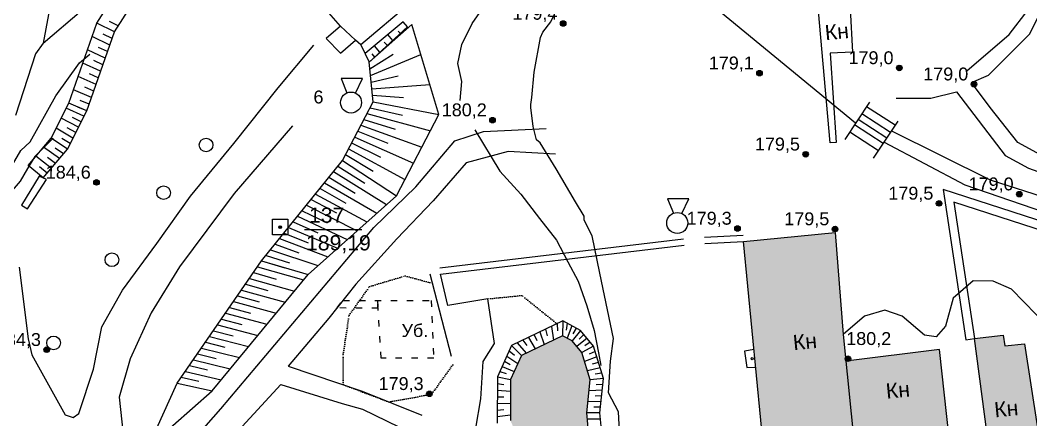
# Model space of a CAD drawing. Header units: millimetres. Extents: x 6243 to 9314, y 4730 to 7085.
# Drawn here: x 7224.8 to 7491.5, y 6244.3 to 6349.8 of the extents above; entities that cross this region are included whole.
import ezdxf

# ---------------------------------------------------------------- set-up
doc = ezdxf.new("R2010")
doc.units = ezdxf.units.MM
doc.header["$LTSCALE"] = 0.7
doc.linetypes.add('ACAD_ISO03W100', pattern=[30, 12, -18])
doc.linetypes.add('ACAD_ISO07W100', pattern=[3, 0, -3])
for name, color, linetype in [('відм', 14, 'Continuous'), ('горизонталі', 22, 'Continuous'), ('дерево', 7, 'Continuous'), ('Откос', 7, 'Continuous'), ('чорн', 255, 'Continuous')]:
    doc.layers.add(name, color=color, linetype=linetype)
doc.styles.get("Standard").update_dxf_attribs({"font": 'arial.ttf'})

msp = doc.modelspace()

# ---------------------------------------------------------------- hatches: boundary and pattern name
at = {"layer": 'відм', "ltscale": 0.2, "true_color": 0x000000}
h = msp.add_hatch(color=18, dxfattribs=at)
h.dxf.hatch_style = 1
h.paths.add_polyline_path([(7368.79, 6348.95, 1), (7367.33, 6348.95, 1)])
h = msp.add_hatch(color=18, dxfattribs=at)
h.dxf.hatch_style = 1
h.paths.add_polyline_path([(7457.51, 6337.22, 1), (7456.04, 6337.22, 1)])
h = msp.add_hatch(color=18, dxfattribs=at)
h.dxf.hatch_style = 1
h.paths.add_polyline_path([(7420.62, 6335.83, 1), (7419.16, 6335.83, 1)])
h = msp.add_hatch(color=18, dxfattribs=at)
h.dxf.hatch_style = 1
h.paths.add_polyline_path([(7477.23, 6332.93, 1), (7475.76, 6332.94, 1)])
h = msp.add_hatch(color=18, dxfattribs=at)
h.dxf.hatch_style = 1
h.paths.add_polyline_path([(7350.15, 6323.45, 1), (7348.68, 6323.45, 1)])
h = msp.add_hatch(color=18, dxfattribs=at)
h.dxf.hatch_style = 1
h.paths.add_polyline_path([(7432.8, 6314.43, 1), (7431.34, 6314.44, 1)])
h = msp.add_hatch(color=18, dxfattribs=at)
h.dxf.hatch_style = 1
h.paths.add_polyline_path([(7245.62, 6307, 1), (7244.16, 6307, 1)])
h = msp.add_hatch(color=18, dxfattribs=at)
h.dxf.hatch_style = 1
h.paths.add_polyline_path([(7489.2, 6303.9, 1), (7487.73, 6303.9, 1)])
h = msp.add_hatch(color=18, dxfattribs=at)
h.dxf.hatch_style = 1
h.paths.add_polyline_path([(7468.02, 6301.45, 1), (7466.55, 6301.45, 1)])
h = msp.add_hatch(color=18, dxfattribs=at)
h.dxf.hatch_style = 1
h.paths.add_polyline_path([(7414.8, 6294.84, 1), (7413.33, 6294.84, 1)])
h = msp.add_hatch(color=18, dxfattribs=at)
h.dxf.hatch_style = 1
h.paths.add_polyline_path([(7440.55, 6294.69, 1), (7439.09, 6294.69, 1)])
h = msp.add_hatch(color=18, dxfattribs=at)
h.dxf.hatch_style = 1
h.paths.add_polyline_path([(7232.49, 6262.82, 1), (7231.02, 6262.82, 1)])
h = msp.add_hatch(color=18, dxfattribs=at)
h.dxf.hatch_style = 1
h.paths.add_polyline_path([(7443.94, 6260.44, 1), (7442.48, 6260.44, 1)])
h = msp.add_hatch(color=18, dxfattribs=at)
h.dxf.hatch_style = 1
h.paths.add_polyline_path([(7333.49, 6251.19, 1), (7332.02, 6251.19, 1)])
at = {"layer": 'чорн', "ltscale": 0.2, "true_color": 0xf8991e}
h = msp.add_hatch(color=30, dxfattribs=at)
h.dxf.hatch_style = 1
h.paths.add_polyline_path([(7089.1, 6451.68), (7081.98, 6435.76), (7110.77, 6424.73), (7117.27, 6440.45)])
h.paths.add_polyline_path([(7142.42, 6422.35), (7135.94, 6417.95), (7142.08, 6408.81), (7139.29, 6406.61), (7144.8, 6399.87), (7153.1, 6405.91), (7153.26, 6407.27)])
h.paths.add_polyline_path([(7167.57, 6467.14), (7161.37, 6460.44), (7176.32, 6447.96), (7186.31, 6458.86), (7181.36, 6462.95), (7177.65, 6459.21)])
h.paths.add_polyline_path([(7337.2, 6163.56), (7317.34, 6169.78), (7314.83, 6161.88), (7335.27, 6155.81)])
h.paths.add_polyline_path([(7442.68, 6259.93, -0.347605), (7442.59, 6260.83), (7441.99, 6266.81), (7439.88, 6293.76), (7415.69, 6291.4), (7421.32, 6233.26, -0.429974), (7422.08, 6232.52), (7426.98, 6232.96), (7445.21, 6234.83)])
h.paths.add_polyline_path([(7467.35, 6262.85), (7443.71, 6259.9, -0.319893), (7442.86, 6259.79), (7442.7, 6259.77), (7445.21, 6234.83), (7470.18, 6237.38)])
h.paths.add_polyline_path([(7470.18, 6237.38), (7445.21, 6234.83), (7446.19, 6224.99), (7471.19, 6228.29)])
h.paths.add_polyline_path([(7490.17, 6202.85), (7453.53, 6198.83), (7455.63, 6173.52), (7492.33, 6178.02)])
h.paths.add_polyline_path([(7502.15, 6204.16), (7490.17, 6202.85), (7492.33, 6178.02), (7503.32, 6179.37)])
h.paths.add_polyline_path([(7489.79, 6264.41), (7484.64, 6263.85), (7484.21, 6266.64), (7476.61, 6265.78), (7481.26, 6230.53), (7494.81, 6231.9)])
h.paths.add_polyline_path([(7605.91, 6233.57), (7576.31, 6235.14), (7575.5, 6215.55), (7605.11, 6214.88)])
h.paths.add_polyline_path([(7635.46, 6231.28), (7616.46, 6232.2), (7615.78, 6219.39), (7634.86, 6218.65)])
h.paths.add_polyline_path([(7629.1, 6237.04), (7616.76, 6237.44), (7616.46, 6232.2), (7629.1, 6231.59)])
h.paths.add_polyline_path([(7541.73, 6281.35), (7539.44, 6275.22), (7543.85, 6273.77), (7543.04, 6272.05), (7551.3, 6269.4), (7552.62, 6272.72), (7578.65, 6264.84), (7579.55, 6267.98), (7579.55, 6269.81)])
h.paths.add_polyline_path([(7607.16, 6261.15), (7582.56, 6262.48), (7582.55, 6254.24), (7607.15, 6253.63)])
h.paths.add_polyline_path([(7657.49, 6203.44), (7643.22, 6202.27), (7645.02, 6189.86), (7658.59, 6191.58)])
h.paths.add_polyline_path([(7634.29, 6198.53), (7600.66, 6194.64), (7601.56, 6187.72), (7601.95, 6184.1), (7635.22, 6188.13)])
h.paths.add_polyline_path([(7643.46, 6096.07), (7629.22, 6094.03), (7629.87, 6087.95), (7632.94, 6088.41), (7633.21, 6086.21), (7636.12, 6086.6), (7635.87, 6088.8), (7638.97, 6089.28), (7639.31, 6086.81), (7642.08, 6087.17), (7641.78, 6089.71), (7644.34, 6090.06)])
h.paths.add_polyline_path([(7094.55, 6434.2), (7101.96, 6431.47), (7104.38, 6438.05), (7096.97, 6440.78)], flags=24)
h.paths.add_polyline_path([(7139.86, 6410.84), (7144.87, 6404.74), (7150.29, 6409.18), (7145.27, 6415.29)], flags=25)
h.paths.add_polyline_path([(7168.77, 6455.18), (7176.18, 6452.45), (7178.6, 6459.03), (7171.19, 6461.76)], flags=24)
h.paths.add_polyline_path([(7427.66, 6260.39), (7435.96, 6261.18), (7435.18, 6269.38), (7426.88, 6268.59)], flags=24)
h.paths.add_polyline_path([(7452.2, 6247.57), (7460.5, 6248.36), (7459.72, 6256.56), (7451.42, 6255.77)], flags=24)
h.paths.add_polyline_path([(7456.28, 6226.73), (7464.58, 6227.52), (7463.8, 6235.73), (7455.5, 6234.94)], flags=24)
h.paths.add_polyline_path([(7468.9, 6181.83), (7477.2, 6182.62), (7476.42, 6190.83), (7468.12, 6190.04)], flags=24)
h.paths.add_polyline_path([(7493.22, 6185.32), (7501.53, 6186.11), (7500.75, 6194.32), (7492.44, 6193.53)], flags=24)
h.paths.add_polyline_path([(7480.81, 6242.64), (7489.11, 6243.43), (7488.33, 6251.63), (7480.02, 6250.84)], flags=24)
h.paths.add_polyline_path([(7586.89, 6219.95), (7595.2, 6220.74), (7594.42, 6228.94), (7586.11, 6228.15)], flags=24)
h.paths.add_polyline_path([(7621.86, 6220.53), (7630.16, 6221.32), (7629.38, 6229.53), (7621.08, 6228.74)], flags=24)
h.paths.add_polyline_path([(7544.36, 6271.72), (7552.66, 6272.51), (7551.88, 6280.71), (7543.58, 6279.92)], flags=24)
h.paths.add_polyline_path([(7589.26, 6253.03), (7597.57, 6253.82), (7596.79, 6262.03), (7588.48, 6261.24)], flags=9)
h.paths.add_polyline_path([(7647.29, 6193.03), (7655.59, 6193.82), (7654.81, 6202.03), (7646.51, 6201.24)], flags=24)
h.paths.add_polyline_path([(7615.11, 6184.68), (7623.41, 6185.47), (7622.63, 6193.68), (7614.33, 6192.89)], flags=25)
h.paths.add_polyline_path([(7631.58, 6087.21), (7639.89, 6088), (7639.1, 6096.2), (7630.8, 6095.41)], flags=9)
at = {"layer": 'чорн', "ltscale": 0.2, "true_color": 0x000000}
h = msp.add_hatch(color=18, dxfattribs=at)
h.dxf.hatch_style = 1
h.paths.add_polyline_path([(7293.74, 6295.17, 1), (7293, 6295.17, 1)])
h = msp.add_hatch(color=18, dxfattribs=at)
h.dxf.hatch_style = 1
h.paths.add_polyline_path([(7354.16, 6254.93), (7354.15, 6244.12), (7357.28, 6236.9), (7363.18, 6231.66), (7371.9, 6229.86), (7374.37, 6231.09), (7375.05, 6237.89), (7374.28, 6246.15), (7375.18, 6254.84), (7372.95, 6262.11), (7370.43, 6265.16), (7367.87, 6266.53), (7357.06, 6261.32)])

# ---------------------------------------------------------------- linework, layer by layer
at = {"layer": 'відм', "color": 18, "ltscale": 0.2, "true_color": 0x000000}
for centre in [(7368.06, 6348.95), (7456.78, 6337.22), (7419.89, 6335.83), (7476.49, 6332.93), (7349.41, 6323.45), (7432.07, 6314.44), (7244.89, 6307), (7488.46, 6303.9), (7467.28, 6301.45), (7414.06, 6294.84), (7439.82, 6294.69), (7231.75, 6262.82), (7443.21, 6260.44), (7332.76, 6251.19)]:
    msp.add_circle(centre, 0.733, dxfattribs=at)
at = {"layer": 'горизонталі', "color": 18, "true_color": 0x000000}
for points in [[(7340.88, 6328.64), (7341.31, 6333.62), (7340.27, 6338.4), (7341.32, 6343.37), (7344.02, 6348.97), (7346.72, 6352.7), (7347.55, 6354.57), (7349.84, 6355.61), (7358.77, 6361.82), (7363.54, 6365.96), (7363.96, 6367), (7367.28, 6369.07), (7369.57, 6371.77), (7371.23, 6374.05), (7373.72, 6375.7), (7377.05, 6378.81)], [(7230.81, 6343.74), (7240.89, 6352.38), (7252.01, 6357.49)], [(7383.1, 6238.16), (7382.7, 6246.39), (7380.04, 6251.42), (7380.51, 6259.77), (7381.37, 6265.78), (7379.01, 6277.14), (7377.78, 6283.02), (7375.7, 6292.91), (7373.63, 6297.07), (7373.63, 6298.1), (7371.35, 6301.84), (7366.18, 6310.56), (7362.03, 6317.41), (7361, 6318.24), (7360.17, 6321.77), (7359.56, 6326.75), (7359.56, 6327.58), (7359.77, 6329.45), (7360.4, 6336.09), (7362.07, 6345.22), (7362.69, 6346.67), (7364.77, 6349.36), (7365.81, 6351.44)], [(7222.1, 6310.55), (7224.96, 6315.43), (7227.4, 6317.73), (7234.17, 6329.83), (7240.38, 6338.55), (7243.1, 6340.84)], [(7233.46, 6318.7), (7228.58, 6313.83), (7226.69, 6310.63), (7224.74, 6307.32), (7221.53, 6303.54)], [(7344.78, 6320.85), (7351.32, 6310), (7356.87, 6303.88), (7361.83, 6297.5), (7366.31, 6291.73), (7369.33, 6286.01), (7372.02, 6280.92), (7374.34, 6274.39), (7376.24, 6267.86), (7377.38, 6261.99), (7378.03, 6258.66)], [(7544.82, 6264.76), (7535.85, 6261.3), (7528.87, 6257.43), (7518.37, 6250.79), (7514.52, 6250.29), (7507.54, 6255.46), (7500.18, 6264.6), (7492.87, 6272.13), (7486.4, 6278.8), (7481.53, 6280.97), (7476.26, 6280.98), (7470.99, 6276.42), (7468.96, 6269.05), (7466.53, 6266.22), (7463.41, 6266.67), (7457.5, 6271.65), (7452.93, 6273.31), (7447.62, 6271.7), (7441.99, 6266.81)]]:
    msp.add_lwpolyline(points, dxfattribs=at)
at = {"layer": 'дерево', "color": 18, "ltscale": 0.2, "true_color": 0x000000}
for centre in [(7273.83, 6316.88), (7262.58, 6304.28), (7248.95, 6286.57), (7233.55, 6264.62)]:
    msp.add_circle(centre, 1.8, dxfattribs=at)
at = {"layer": 'Откос', "color": 18, "ltscale": 0.5, "true_color": 0x000000}
for p, q in [((7249.63, 6346.75), (7244.95, 6349.02)), ((7249.63, 6346.75), (7244.95, 6349.02)), ((7250.65, 6348.36), (7248.33, 6349.51)), ((7316.85, 6338.72), (7328.11, 6348.68)), ((7248.41, 6343.28), (7243.72, 6345.5)), ((7249.02, 6345.01), (7246.68, 6346.14)), ((7247.19, 6339.8), (7242.49, 6341.99)), ((7247.8, 6341.54), (7245.45, 6342.64)), ((7317.03, 6336.98), (7323.16, 6340.85)), ((7317.2, 6335.24), (7330.49, 6340.76)), ((7245.97, 6336.33), (7241.26, 6338.47)), ((7246.58, 6338.06), (7244.23, 6339.15)), ((7244.76, 6332.85), (7240.03, 6334.96)), ((7245.37, 6334.59), (7243.01, 6335.65)), ((7317.37, 6333.49), (7324.53, 6335.14)), ((7244.15, 6331.11), (7241.78, 6332.16)), ((7317.55, 6331.75), (7332.87, 6332.83)), ((7243.54, 6329.38), (7238.8, 6331.44)), ((7317.72, 6330.01), (7325.89, 6329.44)), ((7242.32, 6325.9), (7237.57, 6327.93)), ((7242.32, 6325.9), (7239.95, 6326.91)), ((7242.93, 6327.64), (7240.56, 6328.66)), ((7317.09, 6326.72), (7325.61, 6324.74)), ((7317.9, 6328.27), (7335.25, 6324.91)), ((7317.9, 6328.27), (7335.25, 6324.91)), ((7241.59, 6324.46), (7236.9, 6326.6)), ((7240.87, 6323.02), (7238.55, 6324.15)), ((7316.28, 6325.17), (7333.01, 6320.62)), ((7240.14, 6321.58), (7235.56, 6323.96)), ((7239.41, 6320.14), (7237.15, 6321.39)), ((7314.66, 6322.08), (7330.77, 6316.33)), ((7315.47, 6323.62), (7323.68, 6321.05)), ((7237.23, 6315.82), (7232.89, 6318.68)), ((7237.23, 6315.82), (7232.89, 6318.68)), ((7238.68, 6318.7), (7234.23, 6321.32)), ((7313.04, 6318.98), (7328.53, 6312.04)), ((7313.85, 6320.53), (7321.75, 6317.36)), ((7235.09, 6313.28), (7230.89, 6316.28)), ((7236.16, 6314.55), (7234.02, 6316.01)), ((7237.95, 6317.26), (7235.76, 6318.63)), ((7312.23, 6317.43), (7319.82, 6313.67)), ((7232.96, 6310.73), (7228.88, 6313.89)), ((7234.03, 6312), (7231.96, 6313.55)), ((7310.61, 6314.34), (7317.89, 6309.97)), ((7311.42, 6315.88), (7326.28, 6307.76)), ((7230.83, 6308.19), (7226.88, 6311.5)), ((7231.9, 6309.46), (7229.89, 6311.08)), ((7308.62, 6311.31), (7315.68, 6306.81)), ((7309.8, 6312.79), (7324.04, 6303.47)), ((7309.8, 6312.79), (7324.04, 6303.47)), ((7306.25, 6308.37), (7313.2, 6304.19)), ((7307.43, 6309.84), (7321.45, 6301.16)), ((7303.88, 6305.42), (7310.72, 6301.56)), ((7305.06, 6306.89), (7318.86, 6298.86)), ((7302.69, 6303.94), (7316.27, 6296.56)), ((7300.32, 6301), (7313.68, 6294.25)), ((7301.51, 6302.47), (7308.24, 6298.94)), ((7297.95, 6298.05), (7311.09, 6291.95)), ((7299.14, 6299.52), (7305.76, 6296.31)), ((7295.58, 6295.1), (7308.5, 6289.64)), ((7296.77, 6296.57), (7303.28, 6293.68)), ((7293.21, 6292.15), (7305.91, 6287.34)), ((7294.4, 6293.63), (7300.8, 6291.06)), ((7292.03, 6290.68), (7298.32, 6288.43)), ((7289.66, 6287.73), (7295.84, 6285.81)), ((7290.84, 6289.2), (7303.32, 6285.04)), ((7287.41, 6284.72), (7299.53, 6281.27)), ((7288.47, 6286.26), (7300.74, 6282.73)), ((7288.47, 6286.26), (7294.6, 6284.49)), ((7285.29, 6281.65), (7297.11, 6278.33)), ((7286.35, 6283.19), (7292.34, 6281.49)), ((7284.24, 6280.12), (7290.07, 6278.49)), ((7282.12, 6277.05), (7287.8, 6275.49)), ((7283.18, 6278.59), (7294.7, 6275.4)), ((7280, 6273.98), (7285.54, 6272.49)), ((7281.06, 6275.52), (7292.29, 6272.47)), ((7277.88, 6270.92), (7283.27, 6269.49)), ((7278.94, 6272.45), (7289.87, 6269.53)), ((7276.82, 6269.38), (7287.46, 6266.6)), ((7274.7, 6266.31), (7285.04, 6263.67)), ((7275.76, 6267.85), (7281, 6266.49)), ((7272.58, 6263.25), (7282.63, 6260.74)), ((7273.64, 6264.78), (7278.74, 6263.49)), ((7270.46, 6260.18), (7280.21, 6257.8)), ((7271.52, 6261.71), (7276.47, 6260.49)), ((7269.4, 6258.64), (7274.2, 6257.49)), ((7267.28, 6255.58), (7271.94, 6254.49)), ((7268.34, 6257.11), (7277.8, 6254.87)), ((7266.22, 6254.04), (7275.39, 6251.94))]:
    msp.add_line(p, q, dxfattribs=at)
at = {"layer": 'Откос', "color": 18, "true_color": 0x000000}
for p, q in [((7363.44, 6268.25), (7363.86, 6266.52)), ((7364.95, 6268.98), (7365.47, 6265.37)), ((7366.45, 6269.7), (7366.56, 6267.83)), ((7367.96, 6270.43), (7367.87, 6266.53)), ((7367.96, 6270.43), (7367.87, 6266.53)), ((7369.14, 6269.8), (7368.82, 6267.99)), ((7370.31, 6269.16), (7369.15, 6265.85)), ((7371.49, 6268.53), (7370.64, 6267.02)), ((7357.43, 6265.35), (7358.45, 6263.91)), ((7358.93, 6266.08), (7360.67, 6263.06)), ((7360.44, 6266.8), (7361.15, 6265.22)), ((7361.94, 6267.53), (7363.07, 6264.22)), ((7372.67, 6267.89), (7370.43, 6265.16)), ((7372.67, 6267.89), (7370.43, 6265.16)), ((7374.37, 6265.84), (7371.69, 6263.64)), ((7373.52, 6266.87), (7372.29, 6265.63)), ((7354.42, 6263.9), (7355.74, 6262.61)), ((7354.42, 6263.9), (7357.06, 6261.32)), ((7355.93, 6264.62), (7358.26, 6261.9)), ((7376.06, 6263.79), (7372.95, 6262.11)), ((7376.06, 6263.79), (7372.95, 6262.11)), ((7375.22, 6264.82), (7373.77, 6263.85)), ((7353.18, 6261.16), (7356.09, 6259.19)), ((7353.8, 6262.53), (7355.19, 6261.39)), ((7376.95, 6260.92), (7373.69, 6259.69)), ((7376.51, 6262.36), (7374.91, 6261.63)), ((7351.93, 6258.42), (7355.13, 6257.06)), ((7352.55, 6259.79), (7354.08, 6258.96)), ((7377.83, 6258.05), (7374.44, 6257.27)), ((7377.39, 6259.49), (7375.73, 6258.98)), ((7350.69, 6255.68), (7354.16, 6254.93)), ((7350.69, 6255.68), (7354.16, 6254.93)), ((7351.31, 6257.05), (7352.98, 6256.52)), ((7378.71, 6255.19), (7375.18, 6254.84)), ((7378.71, 6255.19), (7375.18, 6254.84)), ((7378.27, 6256.62), (7376.54, 6256.34)), ((7350.68, 6253.93), (7352.42, 6253.66)), ((7350.68, 6252.17), (7354.15, 6251.84)), ((7378.4, 6252.17), (7374.88, 6251.95)), ((7378.55, 6253.68), (7376.79, 6253.54)), ((7350.68, 6250.42), (7352.42, 6250.36)), ((7378.24, 6250.66), (7376.48, 6250.58)), ((7350.68, 6248.67), (7354.15, 6248.75)), ((7350.68, 6246.91), (7352.41, 6247.06)), ((7378.08, 6249.15), (7374.58, 6249.05)), ((7377.92, 6247.64), (7376.17, 6247.62)), ((7350.67, 6245.16), (7354.15, 6245.67)), ((7377.76, 6246.14), (7374.28, 6246.15)), ((7377.92, 6244.48), (7374.43, 6244.5)), ((7377.76, 6246.14), (7376.02, 6246.14))]:
    msp.add_line(p, q, dxfattribs=at)
at = {"layer": 'чорн', "color": 18, "ltscale": 0.5, "true_color": 0x000000}
for p, q in [((7244.95, 6349.02), (7266.98, 6383.66)), ((7249.63, 6346.75), (7271.13, 6380.58)), ((7237.57, 6327.93), (7244.95, 6349.02)), ((7335.25, 6324.91), (7328.11, 6348.68)), ((7242.32, 6325.9), (7249.63, 6346.75)), ((7317.9, 6328.27), (7316.85, 6338.72)), ((7232.89, 6318.68), (7237.57, 6327.93)), ((7309.8, 6312.79), (7317.9, 6328.27)), ((7237.23, 6315.82), (7242.32, 6325.9)), ((7324.04, 6303.47), (7335.25, 6324.91)), ((7226.88, 6311.5), (7232.89, 6318.68)), ((7230.83, 6308.19), (7237.23, 6315.82)), ((7288.47, 6286.26), (7309.8, 6312.79)), ((7300.74, 6282.73), (7324.04, 6303.47)), ((7266.22, 6254.04), (7288.47, 6286.26)), ((7275.39, 6251.94), (7300.74, 6282.73)), ((7258.6, 6237.23), (7266.22, 6254.04)), ((7258.6, 6237.23), (7275.39, 6251.94))]:
    msp.add_line(p, q, dxfattribs=at)
at = {"layer": 'чорн', "color": 18, "ltscale": 0.2, "true_color": 0x000000}
for p, q in [((7315.09, 6334.42), (7309.49, 6334.43)), ((7309.49, 6334.43), (7311, 6330.64)), ((7313.24, 6330.59), (7315.09, 6334.42)), ((7401.19, 6302.63), (7395.6, 6302.64)), ((7395.6, 6302.64), (7397.19, 6298.88)), ((7399.34, 6298.8), (7401.19, 6302.63)), ((7299.75, 6294.58), (7314.94, 6294.56))]:
    msp.add_line(p, q, dxfattribs=at)
at = {"layer": 'чорн', "color": 18, "true_color": 0x000000}
for p, q in [((7367.96, 6270.43), (7354.42, 6263.9)), ((7372.67, 6267.89), (7367.96, 6270.43)), ((7367.87, 6266.53), (7357.06, 6261.32)), ((7370.43, 6265.16), (7367.87, 6266.53)), ((7376.06, 6263.79), (7372.67, 6267.89)), ((7354.42, 6263.9), (7350.69, 6255.68)), ((7372.95, 6262.11), (7370.43, 6265.16)), ((7378.71, 6255.19), (7376.06, 6263.79)), ((7357.06, 6261.32), (7354.16, 6254.93)), ((7375.18, 6254.84), (7372.95, 6262.11)), ((7350.69, 6255.68), (7350.67, 6243.41)), ((7354.16, 6254.93), (7354.15, 6244.12)), ((7374.28, 6246.15), (7375.18, 6254.84)), ((7377.76, 6246.14), (7378.71, 6255.19)), ((7375.05, 6237.89), (7374.28, 6246.15)), ((7378.54, 6237.88), (7377.76, 6246.14))]:
    msp.add_line(p, q, dxfattribs=at)
for points in [[(7474.57, 6336.45), (7485.76, 6346.09), (7490.77, 6352.55), (7491.99, 6367.74), (7488.93, 6375.64), (7483.4, 6382.91), (7477.8, 6387.71), (7470.4, 6390.59), (7457.33, 6392), (7445.39, 6387.22), (7366.74, 6454.23), (7280.09, 6527.77), (7196.51, 6597.87)], [(7222.66, 6440.27), (7227.59, 6429.48), (7234.33, 6408.73), (7234.31, 6398.53), (7235.86, 6384.02), (7234.52, 6366.03), (7232.25, 6351.37), (7230.81, 6343.74), (7228.78, 6340.97), (7223.48, 6324.66)], [(7445.24, 6322.68), (7382.85, 6374.03)], [(7314.68, 6343.34), (7313.27, 6344.58), (7309.31, 6348.23), (7305.57, 6352.46), (7319.28, 6363.64), (7327.62, 6354.23), (7314.68, 6343.34)], [(7574.31, 6319.57), (7573.42, 6316.66), (7564.29, 6289.61), (7561.43, 6295.16), (7556.43, 6299.87), (7551.78, 6301.66), (7545.99, 6301.67), (7538.12, 6298.17), (7494.04, 6314.26), (7488.08, 6317.54), (7480.75, 6326.78), (7475.8, 6333.38), (7480.34, 6335.34), (7491.2, 6346.23), (7496.59, 6357.15), (7524.43, 6348.24), (7551.55, 6339.82), (7557.53, 6338.16), (7557.52, 6335.14), (7564.94, 6332.77), (7565.55, 6327.36), (7569.13, 6323.32), (7574.31, 6319.57)], [(7437.68, 6352.39), (7443.8, 6352.81), (7444.4, 6341.43), (7438.52, 6341.13), (7440.09, 6317.58), (7438.55, 6317.44), (7435.44, 6352.25)], [(7309.31, 6348.23), (7305.5, 6345.04), (7309.3, 6341.14), (7313.27, 6344.58)], [(7314.68, 6343.34), (7316.85, 6338.72), (7326.97, 6348.08), (7325.79, 6349.39), (7315.78, 6341.01)], [(7323.07, 6344.47), (7321.77, 6346.02)], [(7325.09, 6346.34), (7324.54, 6346.93)], [(7224.44, 6284.66), (7226.82, 6265.7), (7227.85, 6261.45), (7236.62, 6245.64), (7238.7, 6244.89), (7240.24, 6246), (7244.09, 6257.71), (7246.34, 6268.83), (7251.75, 6278.59), (7260.82, 6290.83), (7269.69, 6303.4), (7281.11, 6317.3), (7292.86, 6331.95), (7302.26, 6343.25)], [(7319.7, 6341.35), (7318.25, 6343.08)], [(7321.66, 6343.16), (7320.83, 6344.02)], [(7318.33, 6340.09), (7317.62, 6340.99)], [(7455.92, 6329.21), (7465.06, 6329.2), (7471.83, 6330.92), (7484.73, 6314.07), (7490.87, 6310.76), (7543.77, 6291.81), (7567.1, 6283.37), (7592.73, 6279.19), (7627.51, 6273.8), (7645.95, 6270.87)], [(7448.87, 6328.17), (7442.38, 6318.37)], [(7448.14, 6327.07), (7455.72, 6322.16)], [(7446.89, 6325.18), (7454.47, 6320.27)], [(7296.62, 6321.9), (7281.23, 6304.03), (7266.81, 6284.68), (7259.31, 6272.6), (7253.76, 6260.43), (7250.84, 6250.34), (7252.93, 6231.56), (7255, 6228.12), (7260.89, 6228.11), (7277.67, 6247.23), (7318.05, 6295.06), (7329.13, 6305.84), (7339.48, 6317.97), (7347.03, 6320.45), (7363.54, 6321.22)], [(7444.96, 6322.27), (7452.55, 6317.36)], [(7445.92, 6323.72), (7453.51, 6318.81)], [(7456.4, 6323.19), (7449.92, 6313.39)], [(7443.68, 6320.33), (7451.26, 6315.42)], [(7454.72, 6320.64), (7480.78, 6307.68), (7496.71, 6302.58), (7529.77, 6292.35), (7567.1, 6283.37), (7591.98, 6278.18)], [(7452.74, 6317.65), (7474.03, 6306.39), (7525.11, 6288.89), (7565.55, 6278.73), (7588.51, 6275.14)], [(7366.05, 6314.42), (7353.55, 6315.13), (7342.43, 6312.14), (7333.74, 6302.15), (7324.2, 6292.08), (7313.37, 6280.16), (7306.24, 6271.15), (7295.46, 6258.5), (7315.03, 6251.92), (7330.72, 6245.53)], [(7541.73, 6281.35), (7468.36, 6305.11), (7474.36, 6265.44)], [(7541.03, 6279.19), (7471.15, 6301.81), (7476.61, 6265.78)], [(7335.49, 6284.45), (7399.83, 6292.08)], [(7405.39, 6292.56), (7415.61, 6293.05)], [(7480.22, 6238.41), (7426.98, 6232.96), (7421.4, 6232.45), (7415.69, 6291.4), (7439.88, 6293.76), (7441.99, 6266.81), (7446.19, 6224.99), (7471.19, 6228.29), (7467.35, 6262.85), (7442.7, 6259.77)], [(7335.68, 6282.81), (7400.03, 6290.44)], [(7405.47, 6290.91), (7415.69, 6291.4)], [(7293.57, 6253.61), (7309.72, 6248.66), (7315.12, 6247.1), (7331.17, 6239.32), (7344.97, 6242.12), (7346.31, 6249.82), (7346.95, 6259.75), (7349.96, 6264.49), (7348.2, 6276.26), (7337.62, 6274.51), (7335.68, 6282.81)], [(7332.9, 6282.89), (7338.52, 6261.11)], [(7474.36, 6265.44), (7476.61, 6265.78), (7484.21, 6266.64), (7484.64, 6263.85), (7489.79, 6264.41), (7494.81, 6231.9), (7481.26, 6230.53), (7476.61, 6265.78)], [(7293.57, 6253.61), (7270.04, 6228.09), (7271.65, 6219.47), (7277, 6212.98), (7286.56, 6208.11), (7327.13, 6187.7), (7353.36, 6174.94), (7357.61, 6174.94), (7362.59, 6176.05), (7366.62, 6181.13), (7368.03, 6189.19), (7369, 6208.87), (7367.46, 6209.32), (7366.85, 6196.66), (7368.34, 6195.56)]]:
    msp.add_lwpolyline(points, dxfattribs=at)
at = {"layer": 'чорн', "color": 18, "ltscale": 0.5, "true_color": 0x000000}
msp.add_lwpolyline([(7231.69, 6307.79), (7229.75, 6308.69), (7225.08, 6300.99), (7226.72, 6300.05), (7231.69, 6307.79)], dxfattribs=at)
at = {"layer": 'чорн', "color": 18, "ltscale": 0.2, "true_color": 0x000000}
msp.add_lwpolyline([(7291.36, 6297.28), (7295.39, 6297.27), (7295.38, 6293.12), (7291.35, 6293.12)], close=True, dxfattribs=at)
at = {"layer": 'чорн', "color": 18, "linetype": 'ACAD_ISO07W100', "ltscale": 0.2, "true_color": 0x000000}
for points in [[(7338.93, 6258.87), (7333.3, 6251.06), (7322.01, 6249.08), (7309.99, 6253.62), (7310, 6261.71), (7311.57, 6271.96), (7316.95, 6279.53), (7326.37, 6282.33), (7333.55, 6280.38)], [(7366.45, 6269.7), (7357.16, 6277.16), (7348.2, 6276.26)]]:
    msp.add_lwpolyline(points, dxfattribs=at)
at = {"layer": 'чорн', "color": 18, "linetype": 'ACAD_ISO03W100', "ltscale": 0.2, "true_color": 0x000000}
msp.add_lwpolyline([(7309.97, 6275.86), (7333.22, 6275.84), (7333.91, 6260.56), (7320.05, 6260.58), (7319.08, 6275.85), (7319.21, 6273.8), (7308.37, 6273.85), (7309.97, 6275.86), (7310.55, 6275.86)], dxfattribs=at)
at = {"layer": 'чорн', "color": 18, "ltscale": 0.2, "true_color": 0x000000}
msp.add_lwpolyline([(7418.45, 6262.89), (7415.92, 6262.48), (7416.51, 6258.09), (7418.91, 6258.19)], dxfattribs=at)
for centre, radius in [((7312.07, 6328.08), 2.77), ((7398.17, 6296.29), 2.77), ((7293.37, 6295.17), 0.373), ((7417.95, 6260.45), 0.282)]:
    msp.add_circle(centre, radius, dxfattribs=at)

# ---------------------------------------------------------------- texts
at = {"layer": 'чорн', "color": 18, "ltscale": 0.2, "true_color": 0x000000, "attachment_point": 1}
for s, width, insert, char_height, rotation in [('179,4', 2.4374, (7354.66, 6353.36), 3.4, 359.9325), ('Кн', 3.2084, (7436.93, 6348.52), 4, 5.4328), ('179,1', 2.4374, (7406.49, 6340.24), 3.4, 359.9325), ('179,0', 2.4374, (7443.37, 6341.63), 3.4, 359.9325), ('179,0', 2.4374, (7463.09, 6337.34), 3.4, 359.9325), ('6', 2.4374, (7302.15, 6331.26), 3.4, 359.9325), ('180,2', 2.4374, (7336.01, 6327.86), 3.4, 359.9325), ('179,5', 2.4374, (7418.67, 6318.84), 3.4, 359.9325), ('184,6', 2.4374, (7231.49, 6311.4), 3.4, 359.9325), ('179,0', 2.4374, (7475.06, 6308.31), 3.4, 359.9325), ('179,5', 2.4374, (7453.88, 6305.86), 3.4, 359.9325), ('137', 1.2254, (7300.97, 6300.36), 4, 359.9325), ('179,3', 2.4374, (7400.66, 6299.25), 3.4, 359.9325), ('179,5', 2.4374, (7426.42, 6299.1), 3.4, 359.9325), ('189,19', 1.2254, (7300.2, 6293.06), 4, 359.9325), ('Уб.', 2.4374, (7325.4, 6269.6), 3.4, 359.9325), ('184,3', 2.4374, (7218.35, 6267.23), 3.4, 359.9325), ('Кн', 3.2084, (7428.51, 6266.68), 4, 5.4328), ('180,2', 2.4374, (7442.76, 6267.48), 3.4, 359.9325), ('179,3', 2.4374, (7319.35, 6255.59), 3.4, 359.9325), ('Кн', 3.2084, (7453.04, 6253.86), 4, 5.4328), ('Кн', 3.2084, (7481.65, 6248.93), 4, 5.4328)]:
    msp.add_mtext_dynamic_manual_height_columns(s, width=width, gutter_width=12.5, heights=[0], dxfattribs=dict(at, insert=insert, char_height=char_height, rotation=rotation))

doc.saveas('drawing.dxf')
